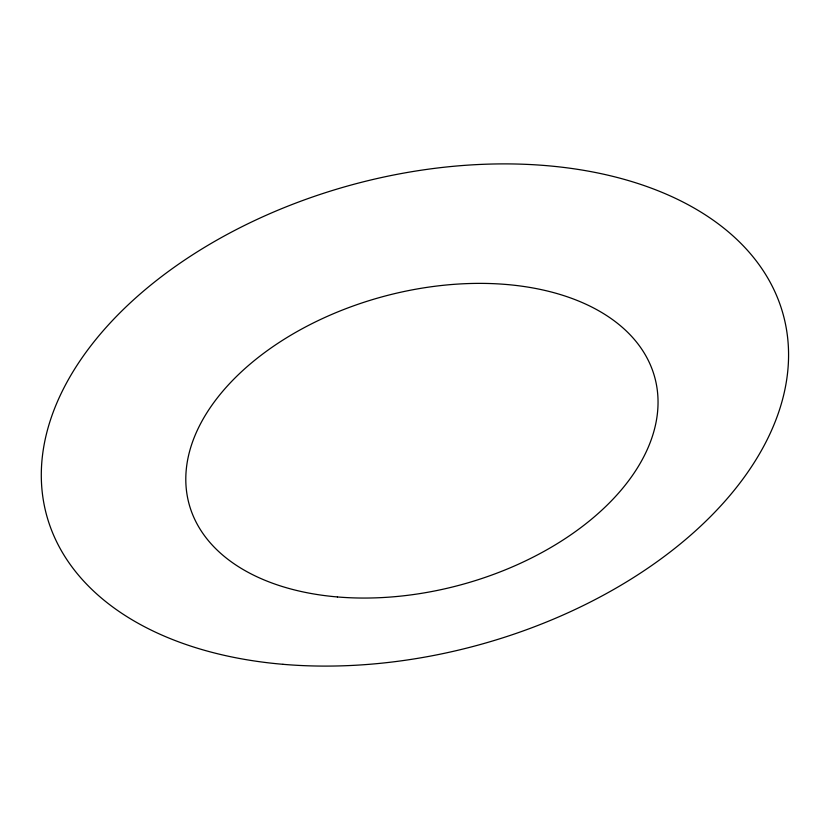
<?xml version="1.0" encoding="UTF-8"?>
<svg xmlns="http://www.w3.org/2000/svg" width="830" height="830" viewBox="0 0 830 830"><rect width="100%" height="100%" fill="white"/><g stroke="black" fill="none" stroke-linecap="round" stroke-linejoin="round"><path stroke-width="1.25" d="M282.957 664.311A381.717 238.646 -15.2 0 0 783.645 316.22A381.717 238.646 -15.2 0 0 178.201 264.448A381.717 238.646 -15.2 0 0 282.957 664.311M337.395 596.946A241.302 149.286 -15.2 0 0 655.119 378.75A241.302 149.286 -15.2 0 0 273.246 346.442A241.302 149.286 -15.2 0 0 337.395 596.946"/></g></svg>
